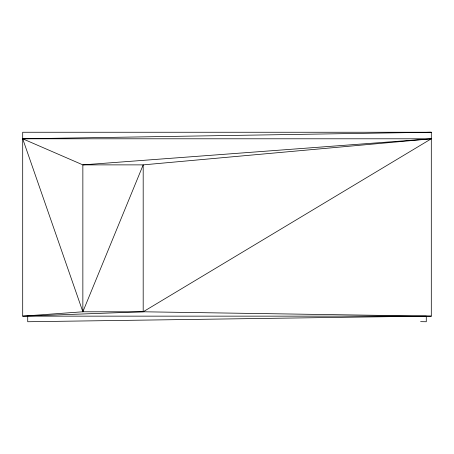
<?xml version="1.0" encoding="UTF-8"?>
<svg xmlns="http://www.w3.org/2000/svg" width="454" height="454" viewBox="0 0 454 454"><rect width="100%" height="100%" fill="white"/><g stroke="black" fill="none" stroke-linecap="round" stroke-linejoin="round"><path stroke-width="0.68" d="M426.346 132.341L431.3 132.256L22.7 138.788L82.855 311.784L143.186 164.876L431.3 138.788L143.186 311.784L22.7 316.149L22.7 132.256L431.3 132.256L431.3 316.149L22.7 316.149L82.855 311.784L143.186 311.784L431.3 316.149M420.603 321.665L426.278 321.744L426.278 316.149L27.722 321.744L27.722 316.149M143.186 311.784L143.186 164.876L82.855 164.876L22.7 138.788L431.3 138.788L82.855 164.876L82.855 311.784"/></g></svg>
